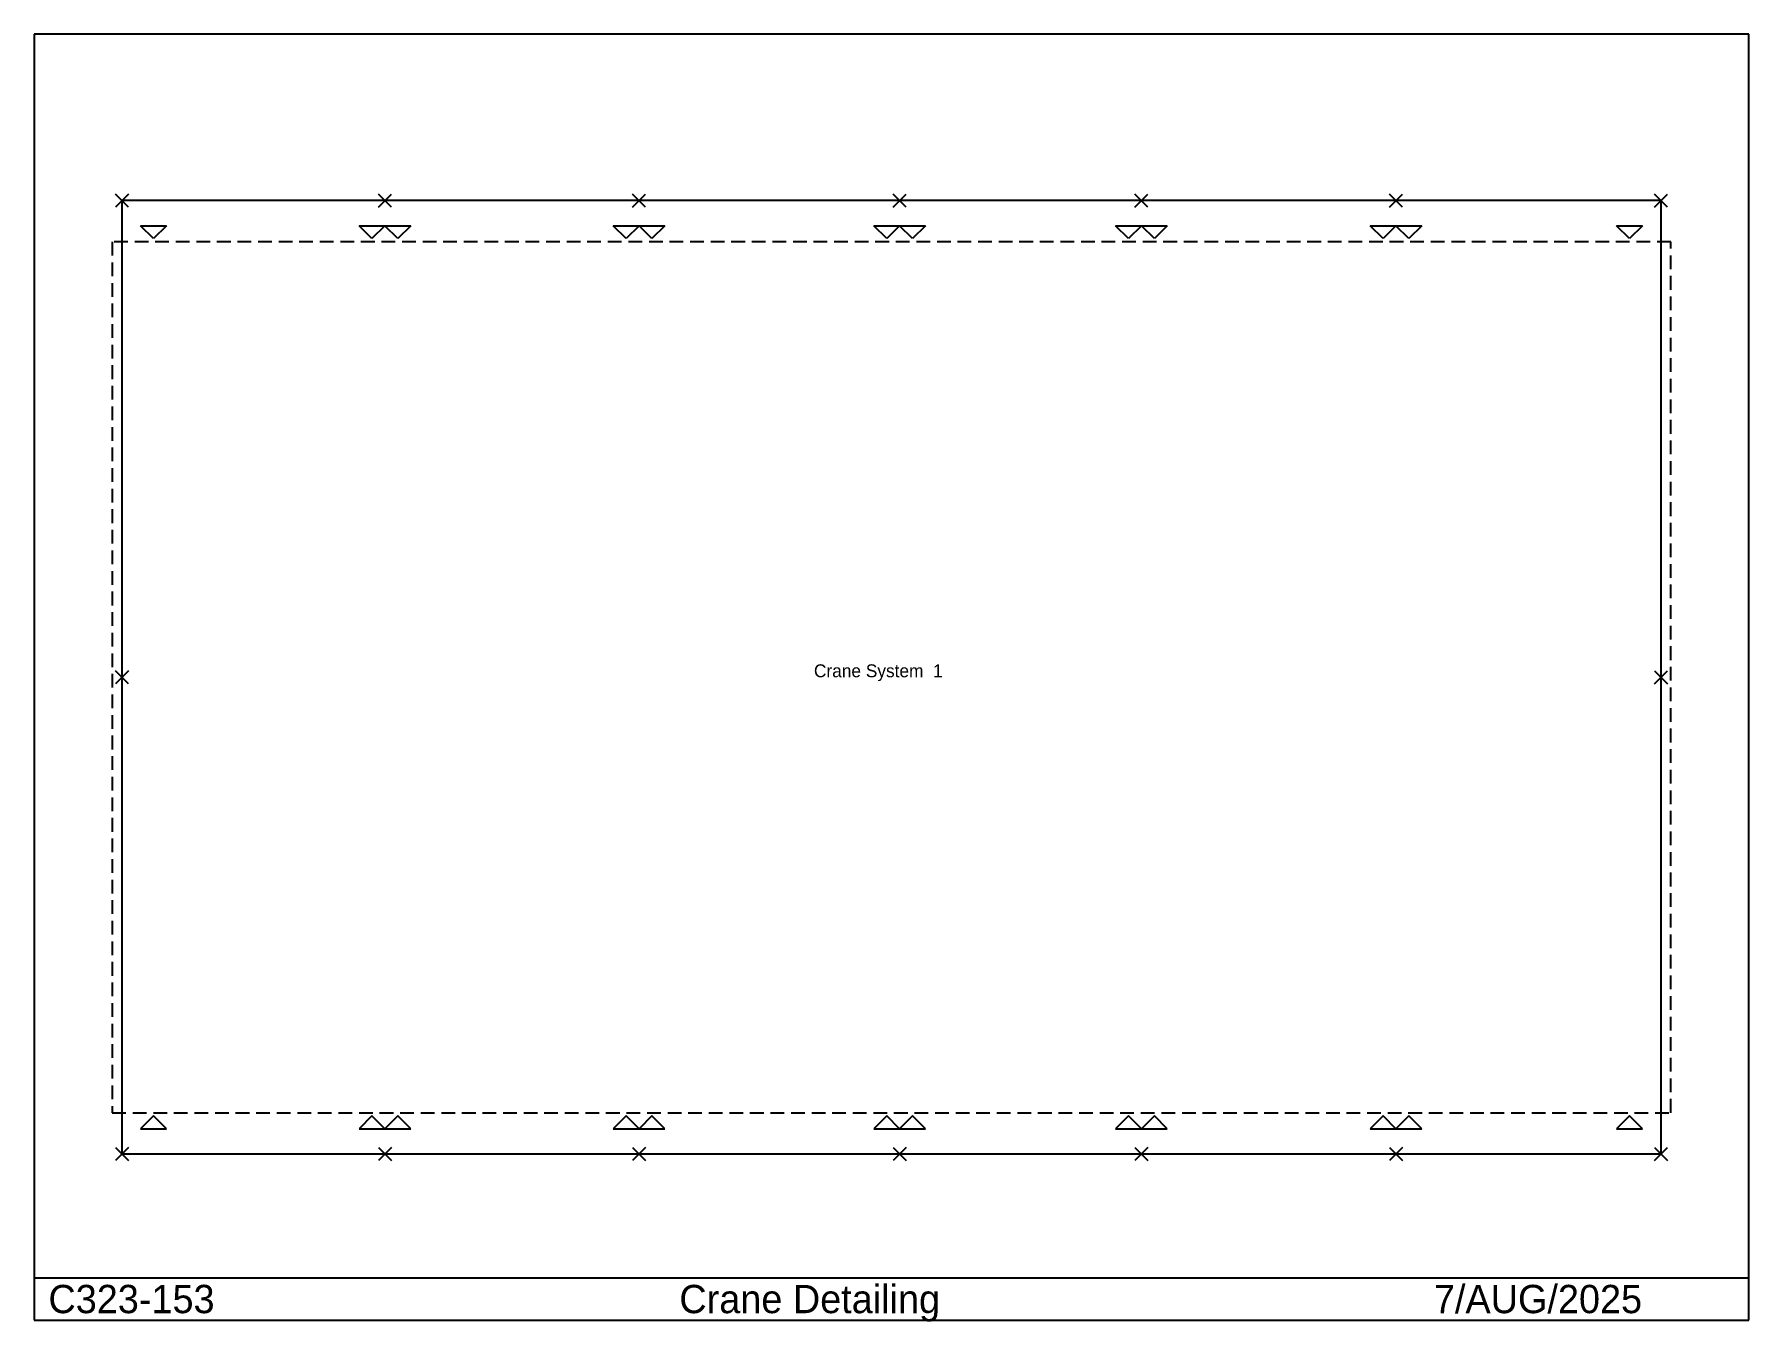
# Model space of a CAD drawing. Extents: x -2066 to 38351, y -3956 to 26391.
import ezdxf

# ---------------------------------------------------------------- set-up
doc = ezdxf.new("R2010")
doc.units = 0
doc.linetypes.add('CONTIN', pattern=[0])
doc.linetypes.add('DASHED', pattern=[484.99, 323.33, -161.66])
doc.layers.get('0').update_dxf_attribs({"linetype": 'CONTIN'})
for name, color, linetype in [('15', 5, 'CONTIN'), ('21', 7, 'CONTIN'), ('3', 7, 'CONTIN'), ('7', 5, 'CONTIN'), ('8', 5, 'DASHED')]:
    doc.layers.add(name, color=color, linetype=linetype)

msp = doc.modelspace()

# ---------------------------------------------------------------- linework, layer by layer
for p, q in [((38350.711, 26391.158), (-2065.711, 26391.158)), ((-2065.711, 26391.158), (-2065.711, -3921.158)), ((38350.711, -3921.158), (38350.711, 26391.158)), ((-2065.711, -2920.852), (38350.711, -2920.852)), ((-2065.711, -3921.158), (38350.711, -3921.158))]:
    msp.add_line(p, q)
at = {"layer": '15'}
for p, q in [((152.4, 22622.4), (-152.4, 22317.6)), ((152.4, 22317.6), (-152.4, 22622.4)), ((6352.4, 22317.6), (6047.6, 22622.4)), ((6047.6, 22317.6), (6352.4, 22622.4)), ((12342.4, 22317.6), (12037.6, 22622.4)), ((12037.6, 22317.6), (12342.4, 22622.4)), ((18487.4, 22317.6), (18182.6, 22622.4)), ((18182.6, 22317.6), (18487.4, 22622.4)), ((24187.4, 22317.6), (23882.602, 22622.4)), ((23882.602, 22317.6), (24187.4, 22622.4)), ((30187.4, 22317.6), (29882.6, 22622.4)), ((29882.6, 22317.6), (30187.4, 22622.4)), ((36437.398, 22317.6), (36132.602, 22622.4)), ((36132.602, 22317.6), (36437.398, 22622.4)), ((152.4, 11387.4), (-152.4, 11082.601)), ((152.4, 11082.601), (-152.4, 11387.4)), ((36132.602, 11082.601), (36437.398, 11387.4)), ((36132.602, 11387.4), (36437.398, 11082.601)), ((-152.4, 152.4), (152.4, -152.4)), ((152.4, 152.4), (-152.4, -152.4)), ((6047.6, 152.4), (6352.4, -152.4)), ((6352.4, 152.4), (6047.6, -152.4)), ((12037.6, 152.4), (12342.4, -152.4)), ((12342.4, 152.4), (12037.6, -152.4)), ((18182.6, 152.4), (18487.4, -152.4)), ((18487.4, 152.4), (18182.6, -152.4)), ((23882.6, 152.4), (24187.398, -152.4)), ((24187.398, 152.4), (23882.6, -152.4)), ((29882.6, 152.4), (30187.4, -152.4)), ((30187.4, 152.4), (29882.6, -152.4)), ((36132.602, -152.4), (36437.398, 152.4)), ((36132.602, 152.4), (36437.398, -152.4))]:
    msp.add_line(p, q, dxfattribs=at)
at = {"layer": '3'}
for p, q in [((744.8, 21574.801), (440, 21879.602)), ((440, 21879.602), (1049.6, 21879.602)), ((1049.6, 21879.602), (744.8, 21574.801)), ((5895.2, 21574.801), (5590.4, 21879.602)), ((5590.4, 21879.602), (6200, 21879.602)), ((6200, 21879.602), (5895.2, 21574.801)), ((6504.8, 21574.801), (6200, 21879.602)), ((6200, 21879.602), (6809.6, 21879.602)), ((6809.6, 21879.602), (6504.8, 21574.801)), ((11885.2, 21574.801), (11580.4, 21879.602)), ((11580.4, 21879.602), (12190, 21879.602)), ((12190, 21879.602), (11885.2, 21574.801)), ((12494.8, 21574.801), (12190, 21879.602)), ((12190, 21879.602), (12799.6, 21879.602)), ((12799.6, 21879.602), (12494.8, 21574.801)), ((18030.199, 21574.801), (17725.4, 21879.602)), ((17725.4, 21879.602), (18335, 21879.602)), ((18335, 21879.602), (18030.199, 21574.801)), ((18639.801, 21574.801), (18335, 21879.602)), ((18335, 21879.602), (18944.6, 21879.602)), ((18944.6, 21879.602), (18639.801, 21574.801)), ((23730.199, 21574.801), (23425.398, 21879.602)), ((23425.398, 21879.602), (24035, 21879.602)), ((24035, 21879.602), (23730.199, 21574.801)), ((24339.799, 21574.801), (24035, 21879.602)), ((24035, 21879.602), (24644.6, 21879.602)), ((24644.6, 21879.602), (24339.799, 21574.801)), ((29730.201, 21574.801), (29425.4, 21879.602)), ((29425.4, 21879.602), (30035, 21879.602)), ((30035, 21879.602), (29730.201, 21574.801)), ((30339.801, 21574.801), (30035, 21879.602)), ((30035, 21879.602), (30644.6, 21879.602)), ((30644.6, 21879.602), (30339.801, 21574.801)), ((35540.199, 21574.801), (35235.398, 21879.602)), ((35235.398, 21879.602), (35845, 21879.602)), ((35845, 21879.602), (35540.199, 21574.801)), ((744.8, 895.201), (440, 590.401)), ((1049.6, 590.401), (744.8, 895.201)), ((5895.2, 895.201), (5590.4, 590.401)), ((6200, 590.401), (5895.2, 895.201)), ((6504.8, 895.201), (6200, 590.401)), ((6809.6, 590.401), (6504.8, 895.201)), ((11885.2, 895.201), (11580.4, 590.401)), ((12190, 590.401), (11885.2, 895.201)), ((12494.8, 895.201), (12190, 590.401)), ((12799.6, 590.401), (12494.8, 895.201)), ((18030.199, 895.201), (17725.4, 590.401)), ((18335, 590.401), (18030.199, 895.201)), ((18639.801, 895.201), (18335, 590.401)), ((18944.6, 590.401), (18639.801, 895.201)), ((23730.199, 895.201), (23425.398, 590.401)), ((24035, 590.401), (23730.199, 895.201)), ((24339.799, 895.201), (24035, 590.401)), ((24644.6, 590.401), (24339.799, 895.201)), ((29730.201, 895.201), (29425.4, 590.401)), ((30035, 590.401), (29730.201, 895.201)), ((30339.801, 895.201), (30035, 590.401)), ((30644.6, 590.401), (30339.801, 895.201)), ((35540.199, 895.201), (35235.398, 590.401)), ((35845, 590.401), (35540.199, 895.201)), ((440, 590.401), (1049.6, 590.401)), ((5590.4, 590.401), (6200, 590.401)), ((6200, 590.401), (6809.6, 590.401)), ((11580.4, 590.401), (12190, 590.401)), ((12190, 590.401), (12799.6, 590.401)), ((17725.4, 590.401), (18335, 590.401)), ((18335, 590.401), (18944.6, 590.401)), ((23425.398, 590.401), (24035, 590.401)), ((24035, 590.401), (24644.6, 590.401)), ((29425.4, 590.401), (30035, 590.401)), ((30035, 590.401), (30644.6, 590.401)), ((35235.398, 590.401), (35845, 590.401))]:
    msp.add_line(p, q, dxfattribs=at)
at = {"layer": '7'}
for p, q in [((36285, 22470), (0, 22470)), ((0, 22470), (0, 0)), ((36285, 0), (36285, 22470)), ((0, 0), (36285, 0))]:
    msp.add_line(p, q, dxfattribs=at)
at = {"layer": '8'}
for p, q in [((-228.6, 21498.602), (-228.6, 971.401)), ((36513.602, 21498.602), (-228.6, 21498.602)), ((36513.602, 971.401), (36513.602, 21498.602)), ((-228.6, 971.401), (36513.602, 971.401))]:
    msp.add_line(p, q, dxfattribs=at)

# ---------------------------------------------------------------- texts
for s, p in [('C323-153', (-1732.276, -3754.44)), ('Crane Detailing', (13140.97, -3754.44)), (' 7/AUG/2025', (30681.695, -3754.44))]:
    msp.add_text(s, height=666.871).set_placement(p)
at = {"layer": '21'}
msp.add_text('Crane System  1', height=304.8, dxfattribs=at).set_placement((16313.7, 11235.001))

doc.saveas('drawing.dxf')
